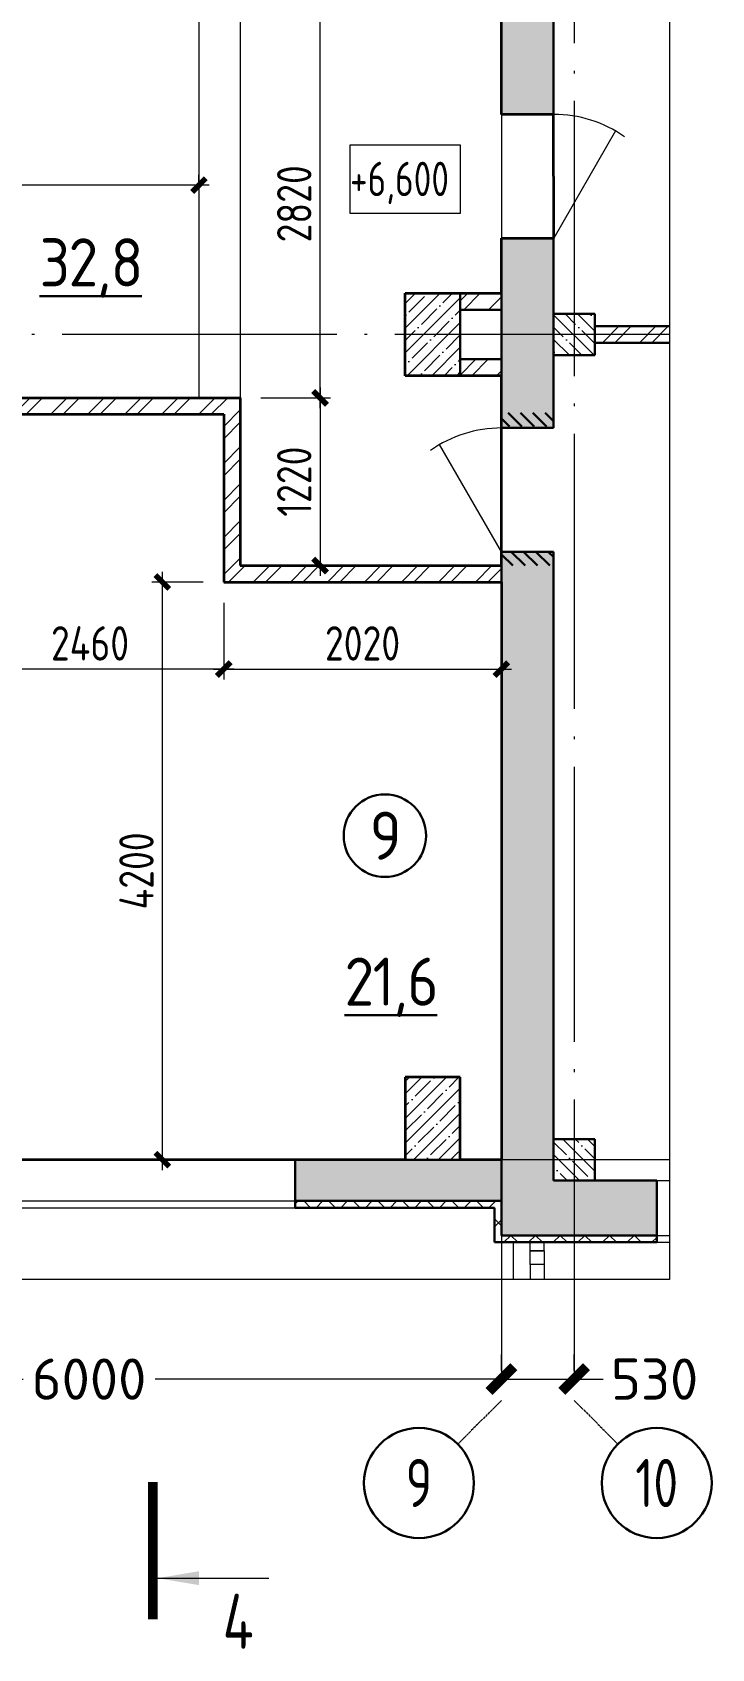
# Model space of a CAD drawing. Extents: x -965262 to 1142518, y -357520 to 71675.
# Drawn here: x 574893 to 579836, y -224910 to -213158 of the extents above; entities that cross this region are included whole.
import ezdxf

# ---------------------------------------------------------------- set-up
doc = ezdxf.new("R2010")
doc.units = 0
doc.header["$LTSCALE"] = 10
doc.linetypes.add('DOTE', pattern=[2.42, 2, -0.2, 0.02, -0.2])
doc.layers.get('0').update_dxf_attribs({"linetype": 'CONTINUOUS', "lineweight": 30})
doc.layers.get('Defpoints').update_dxf_attribs({"linetype": 'CONTINUOUS'})
doc.layers.add('DOTE', color=7, linetype='DOTE', lineweight=9)
doc.layers.add('полы', color=3, linetype='CONTINUOUS', lineweight=35)
doc.styles.add('GOST 2.304', font='isocpeur.ttf', dxfattribs={"width": 0.75, "height": 250})
doc.styles.add('GOST-2.304_Type-B', font='isocpeur.ttf', dxfattribs={"width": 0.9})
doc.styles.get("Standard").update_dxf_attribs({"font": 'isocpeur.ttf', "height": 300})
doc.styles.add('ГОСТ 2м', font='isocpeur.ttf', dxfattribs={"width": 0.8, "height": 250})
doc.dimstyles.get("Standard").update_dxf_attribs({"dimscale": 100, "dimtxt": 300, "dimasz": 1.8, "dimexe": 1.8, "dimexo": 0.625, "dimgap": 0.9, "dimtad": 0, "dimdec": 0, "dimzin": 0, "dimdsep": 46, "dimtxsty": 'Standard', "dimblk": 'ARCHTICK', "dimcen": 0.9, "dimclrd": 256, "dimclre": 256, "dimclrt": 256, "dimadec": 0, "dimazin": 0, "dimtfac": 1, "dimtdec": 0, "dimtofl": 0, "dimtmove": 0, "dimatfit": 3, "dimfxl": 1, "dimtolj": 1, "dimtzin": 0, "dimlwd": 15, "dimlwe": 15, "dimarcsym": 0})
doc.dimstyles.new('ГОСТ 2м', dxfattribs={"dimtxt": 250, "dimasz": 100, "dimexe": 75, "dimexo": 150, "dimgap": 62.5, "dimtad": 1, "dimdec": 0, "dimtxsty": 'ГОСТ 2м', "dimblk": 'ARCHTICK', "dimcen": 150, "dimdle": 75, "dimclrd": 256, "dimclre": 256, "dimclrt": 256, "dimadec": 0, "dimazin": 0, "dimtfac": 1, "dimtdec": 0, "dimtmove": 0, "dimatfit": 3, "dimldrblk": 'OBLIQUE', "dimfxl": 1, "dimlwd": 15, "dimlwe": 15, "dimarcsym": 0})
pattern_1 = [(135, (487763.99, -212475.13), (-89.80256, -89.80256), []), (135, (487763.99, -212385.33), (-89.80256, -89.80256), [158.75, -31.75, 0, -31.75])]
pattern_2 = [(45, (487763.99, -212475.13), (-89.80256, 89.80256), []), (45, (487853.79, -212475.13), (-89.80256, 89.80256), [158.75, -31.75, 0, -31.75])]
pattern_3 = [(135, (-258567.1, -302980.84), (-44.9012806, -44.9012806), [])]

# ---------------------------------------------------------------- blocks, each defined once
blk = doc.blocks.new('_ArchTick')
at = {"color": 0, "linetype": 'ByBlock', "lineweight": 0, "const_width": 0.4}
blk.add_lwpolyline([(-0.5, -0.5), (0.5, 0.5)], dxfattribs=at)
blk = doc.blocks.new('*D2001')
at = {"lineweight": 15, "transparency": 16777216}
for p, q in [((572306, -222887), (572306, -222770)), ((578306, -222887), (578306, -222770)), ((572306, -222950), (574826, -222950)), ((578306, -222950), (575786, -222950))]:
    blk.add_line(p, q, dxfattribs=at)
at = {"layer": 'Defpoints', "color": 0, "lineweight": 15, "transparency": 16777216}
for p in [(572306, -222950), (572306, -222950), (578306, -222950)]:
    blk.add_point(p, dxfattribs=at)
at = {"lineweight": 15, "transparency": 16777216, "xscale": 180, "yscale": 180, "zscale": 180, "rotation": 180}
blk.add_blockref('_ArchTick', (572306, -222950), dxfattribs=at)
at = {"lineweight": 15, "transparency": 16777216, "xscale": 180, "yscale": 180, "zscale": 180}
blk.add_blockref('_ArchTick', (578306, -222950), dxfattribs=at)
at = {"lineweight": 15, "transparency": 16777216, "insert": (575306, -222950), "char_height": 300, "attachment_point": 5}
blk.add_mtext('\\A1;6000', dxfattribs=at)
blk = doc.blocks.new('*D2002')
at = {"lineweight": 15, "transparency": 16777216}
for p, q in [((578306, -222887), (578306, -222770)), ((578836, -222887), (578836, -222770)), ((578306, -222950), (578836, -222950)), ((578836, -222950), (579046, -222950))]:
    blk.add_line(p, q, dxfattribs=at)
at = {"layer": 'Defpoints', "color": 0, "lineweight": 15, "transparency": 16777216}
for p in [(578306, -222950), (578306, -222950), (578836, -222950)]:
    blk.add_point(p, dxfattribs=at)
at = {"lineweight": 15, "transparency": 16777216, "xscale": 180, "yscale": 180, "zscale": 180, "rotation": 180}
blk.add_blockref('_ArchTick', (578306, -222950), dxfattribs=at)
at = {"lineweight": 15, "transparency": 16777216, "xscale": 180, "yscale": 180, "zscale": 180}
blk.add_blockref('_ArchTick', (578836, -222950), dxfattribs=at)
at = {"lineweight": 15, "transparency": 16777216, "insert": (579421, -222950), "char_height": 300, "attachment_point": 5}
blk.add_mtext('\\A1;530', dxfattribs=at)
blk = doc.blocks.new('*D2024')
at = {"lineweight": 15, "transparency": 16777216}
for p, q in [((572306, -214255), (572306, -214194)), ((576106, -214255), (576106, -214194)), ((576181, -214269), (572231, -214269))]:
    blk.add_line(p, q, dxfattribs=at)
at = {"layer": 'Defpoints', "color": 0, "lineweight": 15, "transparency": 16777216}
for p in [(572306, -214269), (572306, -214405), (576106, -214405, 1451)]:
    blk.add_point(p, dxfattribs=at)
at = {"lineweight": 15, "transparency": 16777216, "xscale": 100, "yscale": 100, "zscale": 100, "rotation": 180}
blk.add_blockref('_ArchTick', (572306, -214269), dxfattribs=at)
at = {"lineweight": 15, "transparency": 16777216, "xscale": 100, "yscale": 100, "zscale": 100}
blk.add_blockref('_ArchTick', (576106, -214269), dxfattribs=at)
at = {"lineweight": 15, "transparency": 16777216, "insert": (574206, -214082), "char_height": 250, "attachment_point": 5, "style": 'ГОСТ 2м'}
blk.add_mtext('3800', dxfattribs=at)
blk = doc.blocks.new('_Oblique')
at = {"color": 0, "linetype": 'ByBlock', "lineweight": -2}
blk.add_line((-0.5, -0.5), (0.5, 0.5), dxfattribs=at)
blk = doc.blocks.new('*D2076')
at = {"lineweight": 15, "transparency": 16777216}
for p, q in [((573826, -217305), (573826, -217863)), ((576286, -217305), (576286, -217863)), ((576361, -217788), (573751, -217788))]:
    blk.add_line(p, q, dxfattribs=at)
at = {"layer": 'Defpoints', "color": 0, "lineweight": 15, "transparency": 16777216}
for p in [(573826, -217155, 1451), (576286, -217155, 1451), (573826, -217788)]:
    blk.add_point(p, dxfattribs=at)
at = {"lineweight": 15, "transparency": 16777216, "xscale": 100, "yscale": 100, "zscale": 100, "rotation": 180}
blk.add_blockref('_ArchTick', (573826, -217788), dxfattribs=at)
at = {"lineweight": 15, "transparency": 16777216, "xscale": 100, "yscale": 100, "zscale": 100}
blk.add_blockref('_ArchTick', (576286, -217788), dxfattribs=at)
at = {"lineweight": 15, "transparency": 16777216, "insert": (575313, -217601), "char_height": 250, "attachment_point": 5, "style": 'ГОСТ 2м'}
blk.add_mtext('2460', dxfattribs=at)
blk = doc.blocks.new('*D2077')
at = {"lineweight": 15, "transparency": 16777216}
for p, q in [((576286, -217305), (576286, -217863)), ((578306, -217305), (578306, -217863)), ((576211, -217788), (578381, -217788))]:
    blk.add_line(p, q, dxfattribs=at)
at = {"layer": 'Defpoints', "color": 0, "lineweight": 15, "transparency": 16777216}
for p in [(576286, -217155, 1451), (578306, -217155, 1451), (578306, -217788)]:
    blk.add_point(p, dxfattribs=at)
at = {"lineweight": 15, "transparency": 16777216, "xscale": 100, "yscale": 100, "zscale": 100, "rotation": 180}
blk.add_blockref('_ArchTick', (576286, -217788), dxfattribs=at)
at = {"lineweight": 15, "transparency": 16777216, "xscale": 100, "yscale": 100, "zscale": 100}
blk.add_blockref('_ArchTick', (578306, -217788), dxfattribs=at)
at = {"lineweight": 15, "transparency": 16777216, "insert": (577296, -217601), "char_height": 250, "attachment_point": 5, "style": 'ГОСТ 2м'}
blk.add_mtext('2020', dxfattribs=at)
blk = doc.blocks.new('*D2078')
at = {"lineweight": 15, "transparency": 16777216}
for p, q in [((576136, -217155), (575764, -217155)), ((575839, -217080), (575839, -221430)), ((576136, -221355), (575764, -221355))]:
    blk.add_line(p, q, dxfattribs=at)
at = {"layer": 'Defpoints', "color": 0, "lineweight": 15, "transparency": 16777216}
for p in [(576286, -217155, 1451), (575839, -221355), (576286, -221355, 1421)]:
    blk.add_point(p, dxfattribs=at)
at = {"lineweight": 15, "transparency": 16777216, "xscale": 100, "yscale": 100, "zscale": 100}
for p, rotation in [((575839, -217155), 90), ((575839, -221355), 270)]:
    blk.add_blockref('_ArchTick', p, dxfattribs=dict(at, rotation=rotation))
at = {"lineweight": 15, "transparency": 16777216, "insert": (575651, -219255), "char_height": 250, "attachment_point": 5, "rotation": 90, "style": 'ГОСТ 2м'}
blk.add_mtext('4200', dxfattribs=at)
blk = doc.blocks.new('*D2172')
at = {"lineweight": 15, "transparency": 16777216}
for p, q in [((576987, -215891), (576987, -212920)), ((576556, -212995), (577062, -212995)), ((576556, -215816), (577062, -215816))]:
    blk.add_line(p, q, dxfattribs=at)
at = {"layer": 'Defpoints', "color": 0, "lineweight": 15, "transparency": 16777216}
for p in [(576406, -212995, 1451), (576987, -212995), (576406, -215816, 1451)]:
    blk.add_point(p, dxfattribs=at)
at = {"lineweight": 15, "transparency": 16777216, "xscale": 100, "yscale": 100, "zscale": 100}
for p, rotation in [((576987, -212995), 90), ((576987, -215816), 270)]:
    blk.add_blockref('_ArchTick', p, dxfattribs=dict(at, rotation=rotation))
at = {"lineweight": 15, "transparency": 16777216, "insert": (576799, -214405), "char_height": 250, "attachment_point": 5, "rotation": 90, "style": 'ГОСТ 2м'}
blk.add_mtext('2820', dxfattribs=at)
blk = doc.blocks.new('*D2173')
at = {"lineweight": 15, "transparency": 16777216}
for p, q in [((576987, -215740), (576987, -217110)), ((576556, -215815), (577062, -215815)), ((576556, -217035), (577062, -217035))]:
    blk.add_line(p, q, dxfattribs=at)
at = {"layer": 'Defpoints', "color": 0, "lineweight": 15, "transparency": 16777216}
for p in [(576406, -215815, 1451), (576406, -217035, 1451), (576987, -217035)]:
    blk.add_point(p, dxfattribs=at)
at = {"lineweight": 15, "transparency": 16777216, "xscale": 100, "yscale": 100, "zscale": 100}
for p, rotation in [((576987, -215815), 90), ((576987, -217035), 270)]:
    blk.add_blockref('_ArchTick', p, dxfattribs=dict(at, rotation=rotation))
at = {"lineweight": 15, "transparency": 16777216, "insert": (576799, -216425), "char_height": 250, "attachment_point": 5, "rotation": 90, "style": 'ГОСТ 2м'}
blk.add_mtext('1220', dxfattribs=at)

msp = doc.modelspace()

# ---------------------------------------------------------------- hatches: boundary and pattern name
at = {"lineweight": 15}
h = msp.add_hatch(dxfattribs=at)
h.set_pattern_fill('ANSI35', scale=40)
h.set_pattern_definition([(45, (-1948735.46, -16263.3), (-179.605122, 179.605122), []), (45, (-1948555.86, -16263.3), (-179.605122, 179.605122), [317.5, -63.5, 0, -63.5])])
h.paths.add_polyline_path([(578306.5, -213755.1), (578306.5, -196805.1), (579121.8, -196805.1), (579121.8, -197205.1), (578686.5, -197205.1), (578686.5, -213754.9)])
h.paths.add_polyline_path([(578306.5, -216034.7), (578686.8, -216034.7), (578686.8, -214654.9), (578306.5, -214654.9)])
h.paths.add_polyline_path([(578306.5, -221905.1), (578306.5, -216934.7), (578686.5, -216934.7), (578686.5, -221505.1), (579436.5, -221505.1), (579436.5, -221905.1)])
h = msp.add_hatch(dxfattribs=at)
h.set_pattern_fill('ANSI35', scale=40)
h.set_pattern_definition([(45, (574911.69, -197185.92), (-179.6051, 179.6051), []), (45, (575091.3, -197185.92), (-179.6051, 179.6051), [317.5, -63.5, 0, -63.5])])
h.paths.add_polyline_path([(576255.6, -197055.1), (573806.7, -197055.1), (573806.7, -197355.1), (576255.6, -197355.1)])
h.paths.add_polyline_path([(549806.7, -197055.1), (546806.7, -197055.1), (546806.7, -197355.1), (549806.7, -197355.1)])
h.paths.add_polyline_path([(555806.7, -197055.1), (552806.7, -197055.1), (552806.7, -197355.1), (555806.7, -197355.1)])
h.paths.add_polyline_path([(561806.7, -197055.1), (558806.7, -197055.1), (558806.7, -197355.1), (561806.7, -197355.1)])
h.paths.add_polyline_path([(567806.7, -197055.1), (564806.7, -197055.1), (564806.7, -197355.1), (567806.7, -197355.1)])
h.paths.add_polyline_path([(576255.6, -197055.1), (570806.7, -197055.1), (570806.7, -197355.1), (576255.6, -197355.1)])
h.paths.add_polyline_path([(578306.5, -197055.1), (577455.6, -197055.1), (577455.6, -197355.1), (578306.5, -197355.1)])
h.paths.add_polyline_path([(578306.5, -221455.1), (578306.5, -221355.1), (578006.5, -221355.1), (578006.5, -221355.1), (577606.5, -221355.1), (576806.5, -221355.1), (576806.5, -221655.1), (578306.5, -221655.1)])
h.paths.add_polyline_path([(573806.5, -221355.1), (573806.5, -221705.1), (570806.5, -221705.1), (570806.5, -221355.1)])
h.paths.add_polyline_path([(567806.5, -221355.1), (566506.5, -221355.1), (566506.5, -221355.1), (566106.5, -221355.1), (564806.5, -221355.1), (564806.5, -221655.1), (567806.5, -221655.1)])
h.paths.add_polyline_path([(561806.5, -221355.1), (560506.5, -221355.1), (560506.5, -221355.1), (560106.5, -221355.1), (558806.5, -221355.1), (558806.5, -221655.1), (561806.5, -221655.1)])
h.paths.add_polyline_path([(555806.5, -221355.1), (554506.5, -221355.1), (554506.5, -221355.1), (554106.5, -221355.1), (552806.5, -221355.1), (552806.5, -221655.1), (555806.5, -221655.1)])
h.paths.add_polyline_path([(549806.5, -221355.1), (548506.5, -221355.1), (548506.5, -221355.1), (548106.5, -221355.1), (546806.5, -221355.1), (546806.5, -221655.1), (549806.5, -221655.1)])
h.paths.add_polyline_path([(543806.5, -221355.1), (543006.5, -221355.1), (543006.5, -221355.1), (542606.5, -221355.1), (542306.5, -221539), (542306.5, -221655.1), (543806.5, -221655.1)])
h.paths.add_polyline_path([(542606.5, -211005.1), (542306.5, -211005.1), (542306.5, -211930.1), (542606.5, -211930.1), (542606.5, -211930.1)])
h.paths.add_polyline_path([(542606.5, -208155.1), (542306.5, -208155.1), (542306.5, -209805.1), (542606.5, -209805.1)])
h.paths.add_polyline_path([(542606.5, -206955.1), (542256.5, -206955.1), (542256.5, -205305.1), (542606.5, -205305.1)])
h.paths.add_polyline_path([(542606.5, -202455.1), (542306.5, -202455.1), (542306.5, -204105.1), (542606.5, -204105.1)])
h.paths.add_polyline_path([(542606.5, -199605.1), (542306.5, -199605.1), (542306.5, -201255.1), (542606.5, -201255.1)])
h.paths.add_polyline_path([(542306.5, -206955.1), (542256.5, -206955.1), (542256.5, -205305.1), (542306.5, -205305.1)])
h.paths.add_polyline_path([(542606.5, -221355.1), (542306.5, -221539), (542306.5, -219854.9), (542606.5, -219854.9)])
h.paths.add_polyline_path([(542306.5, -216854.9), (542306.5, -214930.1), (542606.5, -214930.1), (542606.5, -216854.9)])
h.paths.add_polyline_path([(542306.5, -198405.1), (542306.5, -197055.1), (543806.7, -197055.1), (543806.7, -197355.1), (542606.5, -197356), (542606.5, -198405.1)])
h.paths.add_polyline_path([(570806.5, -221655.1), (573806.5, -221655.1), (573806.5, -221705.1), (570806.5, -221705.1)])
h = msp.add_hatch(dxfattribs=at)
h.set_pattern_fill('ANSI32', scale=20)
h.set_pattern_definition([(45, (1288949.53, -215134.9), (-134.70384, 134.70384), []), (45, (1289039.33, -215134.9), (-134.70384, 134.70384), [])])
h.paths.add_polyline_path([(548506.5, -211145.1), (547106, -211145.1), (547106, -211015.1), (546986, -211015.1), (546986, -211145.1), (542606.5, -211145.1), (542606.5, -211265.1), (548256.5, -211265.1), (548256.5, -211525.1), (548506.5, -211525.1)], flags=17)
h.paths.add_polyline_path([(548506.5, -211145.1), (547106.5, -211145.1), (547106.5, -211015.1), (546986.5, -211015.1), (546986.5, -211145.1), (542606.5, -211145.1), (542606.5, -211265.1), (548256.5, -211265.1), (548256.5, -211525.1), (548506.5, -211525.1)], flags=16)
h.paths.add_polyline_path([(569496.5, -207755.1), (569366.5, -207755.1), (569366.5, -207885.1), (569496.5, -207885.1)], flags=17)
h.paths.add_polyline_path([(569496.5, -207755.1), (569366.5, -207755.1), (569366.5, -207885.1), (569496.5, -207885.1)], flags=16)
h.paths.add_polyline_path([(573826.5, -218835.1), (573706.5, -218835.1), (573706.5, -219125.1), (573826.5, -219125.1)], flags=17)
h.paths.add_polyline_path([(543006.5, -203175.1), (543006.5, -203055.1), (545556, -203055.2), (545556, -203175.1), (545426, -203175.1), (545426, -204225.1), (545306, -204225.1), (545306.1, -203175.1), (543006.5, -203175.1)])
h.paths.add_polyline_path([(546986, -203305.2), (546986, -203175.1), (546466, -203175.1), (546466, -203055.1), (546986, -203055.1), (546986, -199255.1), (547106, -199257.7), (547106, -199385.1), (547236, -199385.1), (547236, -199505.1), (547106, -199505.1), (547106, -203305.2), (546986, -203305.2)])
h.paths.add_polyline_path([(546986, -204225.1), (546986, -203845.2), (547106, -203845.2), (547106, -204225.1)])
h.paths.add_polyline_path([(546986, -205514.9), (546986, -205135.1), (547106, -205135.1), (547106, -205514.9), (546986, -205514.9)])
h.paths.add_polyline_path([(542606.5, -206305.1), (542606.5, -206185.2), (545306, -206185.2), (545306, -205135.1), (545426, -205135.1), (545426, -206185), (545556, -206185.1), (545556, -206305.1), (542606.5, -206305.1)])
h.paths.add_polyline_path([(546986.1, -206435.1), (546986, -206305.1), (546466.3, -206305.1), (546466.3, -206185.1), (546986, -206185.1), (546986, -206054.9), (547106, -206054.9), (547106, -206435.1), (546986, -206435.1)])
h.paths.add_polyline_path([(546856, -208915), (546856, -208535), (547106, -208535), (547106, -208915)])
h.paths.add_polyline_path([(542606.5, -211265.1), (542606.5, -211145.1), (546986.9, -211145.1), (546986.9, -211015.1), (547106, -211014.8), (547107, -211145.1), (548506.5, -211145.1), (548506.5, -211525.1), (548256.5, -211525.1), (548256.5, -211265.1), (542606.5, -211265.1)])
h.paths.add_polyline_path([(543006, -215255.1), (543006.5, -215135.1), (548106.5, -215135.1), (548106.5, -215255.1), (543006.5, -215255.1)])
h.paths.add_polyline_path([(548256.5, -215055.1), (548256.5, -214535.1), (548506.5, -214535.1), (548506.5, -215055.1)])
h.paths.add_polyline_path([(546986, -198055.1), (546986, -197355.1), (547106, -197355.1), (547106, -198055.1)])
h.paths.add_polyline_path([(548146, -199505.1), (548146, -199385.1), (548561.5, -199385.1), (548561.5, -199505.1)])
h.paths.add_polyline_path([(551051.5, -199505.1), (551051.5, -199385.1), (551558.9, -199385.1), (551561.4, -199505.1)])
h.paths.add_polyline_path([(554051.5, -199505.1), (554051.5, -199385.1), (554561.4, -199385.1), (554561.4, -199505.1)])
h.paths.add_polyline_path([(557051.5, -199505.1), (557051.5, -199385.1), (557561.4, -199385.1), (557561.4, -199505.1)])
h.paths.add_polyline_path([(560051.5, -199505.1), (560051.5, -199385.1), (560561.4, -199385.1), (560561.4, -199505.1)])
h.paths.add_polyline_path([(563051.5, -199505.1), (563051.5, -199385.1), (563561.4, -199385.1), (563561.4, -199505.1)])
h.paths.add_polyline_path([(566051.5, -199505.1), (566051.5, -199385.1), (566561.4, -199385.1), (566561.4, -199505.1)])
h.paths.add_polyline_path([(569116.5, -199505.1), (569116.5, -199385.1), (569496.5, -199385.1), (569496.5, -199505.1), (569366.5, -199505.1), (569366.5, -199765.1), (569246.5, -199765.1), (569246.5, -199505.1)])
h.paths.add_polyline_path([(572051.5, -199505.1), (572051.5, -199385.1), (572561.4, -199385.1), (572561.4, -199505.1)])
h.paths.add_polyline_path([(575116.5, -199505.1), (575116.5, -199385.1), (578306.5, -199385.1), (578306.5, -199505.1)])
h.paths.add_polyline_path([(569246.5, -202260.1), (569246.5, -201880.1), (569496.5, -201880.1), (569496.5, -202260.1)])
h.paths.add_polyline_path([(569246.5, -204755.1), (569246.5, -204375.1), (569496.5, -204375.1), (569496.5, -204755.1)])
h.paths.add_polyline_path([(569246.5, -208135.1), (569246.5, -207755.1), (569496.5, -207755.1), (569496.5, -208005.1), (569366.5, -208005.1), (569366.5, -208135.1)])
h.paths.add_polyline_path([(570546.5, -208005.1), (570546.5, -207885.1), (570926.5, -207885.1), (570926.5, -208005.1)])
h.paths.add_polyline_path([(571976.5, -208005.1), (571976.5, -207885.1), (572226.5, -207885.1), (572226.5, -209055.1), (572106.5, -209055.1), (572106.5, -208005.1)])
h.paths.add_polyline_path([(572506.5, -209655.1), (572506.5, -209535.1), (577606.5, -209535.1), (577606.5, -209655.1)])
h.paths.add_polyline_path([(578006.5, -209655.1), (578006.5, -209535.1), (578306.5, -209535.1), (578306.5, -209655.1)])
h.paths.add_polyline_path([(571976.5, -212995.1), (571976.5, -212875.1), (572106.5, -212875.1), (572106.5, -211720.1), (572226.5, -211720.1), (572226.5, -212875.1), (578306.5, -212875.1), (578306.5, -212995.1)])
h.paths.add_polyline_path([(572106.5, -210810.1), (572106.5, -209655.1), (572226.5, -209655.1), (572226.5, -210810.1)])
h.paths.add_polyline_path([(569246.5, -210630.1), (569246.5, -210250.1), (569496.5, -210250.1), (569496.5, -210630.1)])
h.paths.add_polyline_path([(569246.5, -212995.1), (569246.5, -212745.1), (569366.5, -212745.1), (569366.5, -212875.1), (571066.5, -212875.1), (571066.5, -212995.1)])
h.paths.add_polyline_path([(578006.5, -215175.1), (578006.5, -215055.1), (578306.5, -215055.1), (578306.5, -215175.1), (578006.5, -215175.1)])
h.paths.add_polyline_path([(578006.5, -215655.1), (578006.5, -215535.1), (578306.5, -215535.1), (578306.5, -215655.1), (578006.5, -215655.1)])
h.paths.add_polyline_path([(573706.5, -219125.1), (573706.5, -215815.1), (576406.5, -215815.1), (576406.5, -217035.1), (578306.5, -217035.1), (578306.5, -217155.1), (576286.5, -217155.1), (576286.5, -215935.1), (573826.5, -215935.1), (573826.5, -219125.1)])
h.paths.add_polyline_path([(571726.1, -220285.1), (571726, -220165.1), (573706.5, -220165.1), (573706.5, -220035.1), (573826.5, -220035.1), (573826.5, -220285.1), (571726, -220285.1)])
h.paths.add_polyline_path([(571606.1, -221355.1), (571606.1, -220545.1), (571726.1, -220545.1), (571726.1, -221355.1)])
h.paths.add_polyline_path([(546986.9, -211145.1), (546986.5, -211145.1), (546986.5, -211015.1), (546986.9, -211015.1)], flags=16)
h.paths.add_polyline_path([(547107, -211145.1), (547106.5, -211145.1), (547106.5, -211015.1), (547107, -211015.1)], flags=16)
h.paths.add_polyline_path([(573826.5, -218835.1), (573706.5, -218835.1), (573706.5, -218825.1), (573826.5, -218825.1)], flags=17)
h = msp.add_hatch(dxfattribs=at)
h.set_pattern_fill('ANSI32', scale=20)
h.set_pattern_definition([(45, (579292.64, -206273.39), (-134.704, 134.704), []), (45, (579382.44, -206273.39), (-134.704, 134.704), [])])
h.paths.add_polyline_path([(579530.1, -206205.1), (579396.1, -206205.1), (579030.1, -206296.6), (579144.1, -206325.1), (579530.1, -206325.1)], flags=17)
h.paths.add_polyline_path([(578936.5, -210825.1), (578936.5, -210945.1)], flags=17)
h.paths.add_polyline_path([(579530.1, -215355.1), (579530.1, -215415.1)], flags=17)
h.paths.add_polyline_path([(579530.1, -215295.1), (579530.1, -215355.1)], flags=17)
h.paths.add_polyline_path([(579530.1, -215415.1), (578986.5, -215415.1), (578986.5, -215295.1), (579530.1, -215295.1)])
h.paths.add_polyline_path([(578936.5, -210945.1), (578686.5, -210945.1), (578686.5, -210825.1), (578936.5, -210825.1)])
h.paths.add_polyline_path([(578936.5, -210945.1), (578936.5, -210825.1)], flags=17)
h.paths.add_polyline_path([(579530.1, -206325.1), (578686.5, -206325.1), (578686.5, -206205.1), (579530.1, -206205.1)])
h.paths.add_polyline_path([(579530.1, -202095.1), (578686.5, -202095.1), (578686.5, -201975.1), (579530.1, -201975.1)])
h = msp.add_hatch(dxfattribs=at)
h.set_pattern_fill('ANSI35', scale=20, style=0)
h.set_pattern_definition(pattern_2)
h.paths.add_polyline_path([(578006.5, -215055.1), (577606.5, -215055.1), (577606.5, -215655.1), (578006.5, -215655.1)])
h = msp.add_hatch(dxfattribs=at)
h.set_pattern_fill('ANSI35', scale=20, angle=90, style=0)
h.set_pattern_definition(pattern_1)
h.paths.add_polyline_path([(578836.5, -215205.1), (578686.5, -215205.1), (578686.5, -215355.1), (578836.5, -215355.1)])
h.paths.add_polyline_path([(578836.5, -215355.1), (578686.5, -215355.1), (578686.5, -215505.1), (578836.5, -215505.1)])
h.paths.add_polyline_path([(578986.5, -215355.1), (578836.5, -215355.1), (578836.5, -215505.1), (578986.5, -215505.1)])
h.paths.add_polyline_path([(578986.5, -215205.1), (578836.5, -215205.1), (578836.5, -215355.1), (578986.5, -215355.1)])
h = msp.add_hatch()
h.set_pattern_fill('ANSI31', scale=20, angle=90)
h.set_pattern_definition(pattern_3)
h.paths.add_polyline_path([(578386.8, -215925.1), (578686.8, -215925.1), (578686.8, -216025.1), (578386.8, -216025.1)])
h.paths.add_polyline_path([(578306.8, -215925.1), (578386.8, -215925.1), (578386.8, -216025.1), (578306.8, -216025.1)])
h = msp.add_hatch()
h.set_pattern_fill('ANSI31', scale=20, angle=90)
h.set_pattern_definition(pattern_3)
h.paths.add_polyline_path([(578387.2, -216935.3), (578687.2, -216935.3), (578687.2, -217035.3), (578387.2, -217035.3)])
h.paths.add_polyline_path([(578307.2, -216935.3), (578387.2, -216935.3), (578387.2, -217035.3), (578307.2, -217035.3)])
h = msp.add_hatch(dxfattribs=at)
h.set_pattern_fill('ANSI35', scale=20, style=0)
h.set_pattern_definition(pattern_2)
h.paths.add_polyline_path([(578006.5, -220755.1), (577606.5, -220755.1), (577606.5, -221355.1), (578006.5, -221355.1)])
h = msp.add_hatch(dxfattribs=at)
h.set_pattern_fill('ANSI35', scale=20, angle=90, style=0)
h.set_pattern_definition(pattern_1)
h.paths.add_polyline_path([(578836.5, -221205.1), (578686.5, -221205.1), (578686.5, -221355.1), (578836.5, -221355.1)])
h.paths.add_polyline_path([(578836.5, -221355.1), (578686.5, -221355.1), (578686.5, -221505.1), (578836.5, -221505.1)])
h.paths.add_polyline_path([(578986.5, -221355.1), (578836.5, -221355.1), (578836.5, -221505.1), (578986.5, -221505.1)])
h.paths.add_polyline_path([(578986.5, -221205.1), (578836.5, -221205.1), (578836.5, -221355.1), (578986.5, -221355.1)])
h = msp.add_hatch(dxfattribs=at)
h.set_pattern_fill('ANSI37', scale=40, angle=90)
h.set_pattern_definition([(135, (487763.99, -212475.13), (-89.80256, -89.80256), []), (225, (487763.99, -212475.13), (89.80256, -89.80256), [])])
h.paths.add_polyline_path([(578306.5, -221655.1), (576806.5, -221655.1), (576806.5, -221705.1), (578256.5, -221705.1), (578256.5, -221955.1), (579436.5, -221955.1), (579436.5, -221905.1), (578306.5, -221905.1)])

# ---------------------------------------------------------------- linework, layer by layer
at = {"color": 7, "lineweight": 30}
for p, q in [((578306.5, -196805.1, 11253.1), (578306.5, -213755.1, 11253.1)), ((578686.5, -213754.9, 11253.1), (578686.5, -197205.1, 11253.1)), ((578306.5, -214655.1, 11253.1), (578306.5, -216034.7, 11253.1)), ((578686.5, -216034.7, 11253.1), (578686.5, -214654.9, 11253.1)), ((577606.5, -215055.1, 11253.1), (577606.5, -215655.1, 11253.1)), ((578006.5, -215055.1, 11253.1), (577606.5, -215055.1, 11253.1)), ((578006.5, -215655.1, 11253.1), (578006.5, -215055.1, 11253.1)), ((578686.5, -215205.1, 11253.1), (578686.5, -215505.1, 11253.1)), ((578986.5, -215205.1, 11253.1), (578686.5, -215205.1, 11253.1)), ((578986.5, -215505.1, 11253.1), (578986.5, -215205.1, 11253.1)), ((578686.5, -215505.1, 11253.1), (578986.5, -215505.1, 11253.1)), ((577606.5, -215655.1, 11253.1), (578006.5, -215655.1, 11253.1)), ((578306.5, -216934.7, 11253.1), (578306.5, -221905.1, 11253.1)), ((578686.5, -221505.1, 11253.1), (578686.5, -216934.7, 11253.1)), ((577606.5, -220755.1, 11253.1), (577606.5, -221355.1, 11253.1)), ((578006.5, -220755.1, 11253.1), (577606.5, -220755.1, 11253.1)), ((578006.5, -221355.1, 11253.1), (578006.5, -220755.1, 11253.1)), ((578686.5, -221205.1, 11253.1), (578686.5, -221505.1, 11253.1)), ((578986.5, -221205.1, 11253.1), (578686.5, -221205.1, 11253.1)), ((578986.5, -221505.1, 11253.1), (578986.5, -221205.1, 11253.1)), ((577606.5, -221355.1, 11253.1), (578006.5, -221355.1, 11253.1)), ((578686.5, -221505.1, 11253.1), (578986.5, -221505.1, 11253.1)), ((579436.5, -221505.1, 11253.1), (578686.5, -221505.1, 11253.1)), ((579436.5, -221955.1, 13061.6), (579436.5, -221505.1, 11253.1)), ((578306.5, -221905.1, 11253.1), (579436.5, -221905.1, 11253.1))]:
    msp.add_line(p, q, dxfattribs=at)
at = {"color": 5, "lineweight": 15, "ltscale": 10, "extrusion": (1, 0, 0)}
msp.add_line((579530.1, -202671.6, 13061.6), (579530.1, -222225.9, 13061.6), dxfattribs=at)
at = {"color": 7, "lineweight": 15}
for p, q in [((576106, -212995.1, 11253.1), (576106, -215815.6, 11253.1)), ((576406, -212995.1, 11253.1), (576406, -215815.6, 11253.1)), ((579136.6, -213875.3, 11253.1), (578686.8, -214654.9, 11253.1)), ((577205.2, -213975.1, 14512.9), (578005.2, -213975.1, 14512.9)), ((577205.2, -214475.1, 14512.9), (577205.2, -213975.1, 14512.9)), ((578005.2, -213975.1, 14512.9), (578005.2, -214475.1, 14512.9)), ((578005.2, -214475.1, 14512.9), (577205.2, -214475.1, 14512.9)), ((576406, -214795.7, 11253.1), (576406, -215193.7, 11253.1)), ((578306.5, -216934.7, 11253.1), (577856.5, -216155.3, 11253.1)), ((573806.5, -221355.1, 11223.1), (576806.5, -221355.1, 11223.1)), ((579436.5, -221505.1, 11253.1), (579530.1, -221505.1, 11253.1)), ((573806.5, -221655.1, 11223.1), (576806.5, -221655.1, 11223.1)), ((573806.5, -221705.1, 11223.1), (576806.5, -221705.1, 11223.1)), ((578391.5, -221955.1, 16181.1), (578391.5, -222225.9, 16181.1)), ((578516.5, -222017.1, 16181.1), (578516.5, -221955.1, 16181.1)), ((578616.5, -222017.1, 16181.1), (578616.5, -221955.1, 16181.1)), ((579436.5, -221905.1, 11253.1), (579530.1, -221905.1, 11253.1)), ((579436.5, -221955.1, 13061.6), (579530.1, -221955.1, 13061.6)), ((578516.5, -222017.1, 16181.1), (578518.8, -222017.1, 16181.1)), ((578516.5, -222117.1, 16181.1), (578516.5, -222017.1, 16181.1)), ((578518.8, -222017.1, 16181.1), (578614.2, -222017.1, 16181.1)), ((578518.8, -222017.1, 16181.1), (578518.8, -222017.2, 16181.1)), ((578614.2, -222017.2, 16181.1), (578518.8, -222017.2, 16181.1)), ((578586.9, -222017.1, 16181.1), (578586.9, -222017.2, 16181.1)), ((578596.1, -222017.1, 16181.1), (578596.1, -222017.2, 16181.1)), ((578616.5, -222017.1, 16181.1), (578614.2, -222017.1, 16181.1)), ((578614.2, -222017.1, 16181.1), (578614.2, -222017.2, 16181.1)), ((578616.5, -222017.1, 16181.1), (578616.5, -222117.1, 16181.1)), ((578616.5, -222117.1, 16181.1), (578516.5, -222117.1, 16181.1)), ((578516.5, -222117.1, 16181.1), (578516.5, -222225.9, 16181.1)), ((578616.5, -222117.1, 16181.1), (578616.5, -222225.9, 16181.1))]:
    msp.add_line(p, q, dxfattribs=at)
at = {"color": 7}
for p, q in [((578306.5, -213755.1, 11253.1), (578686.5, -213754.9, 11253.1)), ((578306.5, -214655.1, 11253.1), (578686.5, -214654.9, 11253.1)), ((578006.5, -215055.1, 11253.1), (578306.5, -215055.1, 11253.1)), ((578006.5, -215175.1, 11253.1), (578006.5, -215055.1, 11253.1)), ((578306.5, -215055.1, 11253.1), (578306.5, -215175.1, 11253.1)), ((578306.5, -215175.1, 11253.1), (578006.5, -215175.1, 11253.1)), ((578006.5, -215175.1, 11253.1), (578006.5, -215175.1, 11253.1)), ((579530.1, -215295.1, 11253.1), (578986.5, -215295.1, 11253.1)), ((578986.5, -215295.1, 11253.1), (578986.5, -215415.1, 11253.1)), ((579530.1, -215415.1, 11253.1), (578986.5, -215415.1, 11253.1)), ((578006.5, -215535.1, 11253.1), (578306.5, -215535.1, 11253.1)), ((578006.5, -215655.1, 11253.1), (578006.5, -215535.1, 11253.1)), ((578306.5, -215535.1, 11253.1), (578306.5, -215655.1, 11253.1)), ((578306.5, -215655.1, 11253.1), (578006.5, -215655.1, 11253.1)), ((578006.5, -215655.1, 11253.1), (578006.5, -215655.1, 11253.1)), ((573706.5, -215815.1, 11253.1), (576406.5, -215815.1, 11253.1)), ((576406.5, -215815.1, 11253.1), (576406.5, -217035.1, 11253.1)), ((576286.5, -215935.1, 11253.1), (573826.5, -215935.1, 11253.1)), ((576286.5, -217155.1, 11253.1), (576286.5, -215935.1, 11253.1)), ((578306.5, -216034.7, 11253.1), (578686.5, -216034.7, 11253.1)), ((578306.5, -216934.7, 11253.1), (578686.5, -216934.7, 11253.1)), ((576406.5, -217035.1, 11253.1), (578306.5, -217035.1, 11253.1)), ((578306.5, -217035.1, 11253.1), (578306.5, -217155.1, 11253.1)), ((578306.5, -217155.1, 11253.1), (576286.5, -217155.1, 11253.1)), ((576806.5, -221355.1, 11223.1), (576806.5, -221705.1, 11223.1)), ((578306.5, -221355.1, 11223.1), (576806.5, -221355.1, 11223.1)), ((576806.5, -221655.1, 11223.1), (578306.5, -221655.1, 11223.1)), ((576806.5, -221705.1, 11223.1), (578256.5, -221705.1, 11223.1)), ((578256.5, -221955.1, 13061.6), (578256.5, -221705.1, 11223.1)), ((578256.5, -221955.1, 13061.6), (579436.5, -221955.1, 13061.6))]:
    msp.add_line(p, q, dxfattribs=at)
at = {"color": 7, "lineweight": 0, "ltscale": 100}
msp.add_line((578306.5, -221455.1, 11253.1), (578306.5, -221905.1, 11253.1), dxfattribs=at)
at = {"color": 5, "lineweight": 15, "ltscale": 10, "extrusion": (-1.83697e-16, -1, 0)}
msp.add_line((579530.1, -222225.9, 13061.6), (560382.5, -222225.9, 13061.6), dxfattribs=at)
at = {"color": 5, "lineweight": 15, "ltscale": 100}
msp.add_line((575804.4, -224397.4, -4711.1), (576614.4, -224397.4, -4711.1), dxfattribs=at)
at = {"color": 5, "lineweight": 15, "ltscale": 100, "const_width": 70, "elevation": -4711.1}
msp.add_lwpolyline([(575769.4, -224697.4), (575769.4, -223697.4)], dxfattribs=at)
at = {"color": 7}
msp.add_circle((577458.7, -218999, 9444.6), 300, dxfattribs=at)
at = {"color": 7, "lineweight": 15}
for centre, radius, start, end in [((578686.8, -214654.9, 11253.1), 900.1, 55.0207, 90.0207), ((578306.5, -216934.7, 11253.1), 900, 90, 125)]:
    msp.add_arc(centre, radius, start, end, dxfattribs=at)
at = {"color": 5, "lineweight": 15, "ltscale": 100}
msp.add_solid([(575804.4, -224397.4, -4711.1), (576104.9, -224447.7, -4711.1), (576104.9, -224347.1, -4711.1)], dxfattribs=at)
at = {"layer": 'DOTE', "color": 7, "ltscale": 100, "extrusion": (0, -1, 0)}
for p, q in [((578306.5, -184617.3, 9801.8), (578306.5, -223105.4, 9801.8)), ((578836.5, -184617.3, 9801.8), (578836.5, -223105.4, 9801.8))]:
    msp.add_line(p, q, dxfattribs=at)
at = {"layer": 'DOTE', "color": 7, "ltscale": 100}
for p, q in [((579530.1, -215355.1, 9801.8), (540558.2, -215355.1, 9801.8)), ((579530.1, -221355.1, 9801.8), (540558.2, -221355.1, 9801.8))]:
    msp.add_line(p, q, dxfattribs=at)
at = {"layer": 'DOTE', "color": 7}
for p, q in [((578306.5, -223105.4, 9801.8), (577989.3, -223422.6, 9801.8)), ((578836.5, -223105.4, 9801.8), (579153.6, -223422.6, 9801.8))]:
    msp.add_line(p, q, dxfattribs=at)
at = {"layer": 'DOTE', "color": 7, "linetype": 'Continuous', "lineweight": 30}
for centre in [(577706.5, -223705.4, 9801.8), (579436.5, -223705.4, 9801.8)]:
    msp.add_circle(centre, 400, dxfattribs=at)
at = {"layer": 'полы'}
for p, q in [((578306.5, -213755.1, 11253.1), (578306.5, -212995.1, 11253.1)), ((578686.4, -213754.9, 11253.1), (578306.5, -213755.1, 11253.1)), ((578686.8, -214654.9, 11253.1), (578686.4, -213754.9, 11253.1)), ((578306.3, -214655.1, 11253.1), (578686.8, -214654.9, 11253.1)), ((578306.5, -215055.1, 11253.1), (578306.3, -214655.1, 11253.1)), ((577606.5, -215655.1, 11253.1), (577606.5, -215055.1, 11253.1)), ((577606.5, -215055.1, 11253.1), (578306.5, -215055.1, 11253.1)), ((578306.5, -215655.1, 11253.1), (577606.5, -215655.1, 11253.1)), ((578306.5, -217035.1, 11253.1), (578306.5, -215655.1, 11253.1)), ((573706.5, -215815.1, 11253.1), (576406.5, -215815.1, 11253.1)), ((576406.5, -215815.1, 11253.1), (576406.5, -217035.1, 11253.1)), ((573826.5, -215935.1, 11253.1), (576286.5, -215935.1, 11253.1)), ((576286.5, -215935.1, 11253.1), (576286.5, -217155.1, 11253.1)), ((576406.5, -217035.1, 11253.1), (578306.5, -217035.1, 11253.1)), ((576286.5, -217155.1, 11253.1), (578306.5, -217155.1, 11253.1)), ((578306.5, -217155.1, 11253.1), (578306.5, -221355.1, 11223.1)), ((578006.5, -220755.1, 11253.1), (577606.5, -220755.1, 11253.1)), ((577606.5, -220755.1, 11253.1), (577606.5, -221355.1, 9801.8)), ((578006.5, -221355.1, 11253.1), (578006.5, -220755.1, 11253.1)), ((577606.5, -221355.1, 9801.8), (572506.5, -221355.1, 11253.1)), ((578306.5, -221355.1, 11223.1), (578006.5, -221355.1, 11253.1))]:
    msp.add_line(p, q, dxfattribs=at)

# ---------------------------------------------------------------- texts
at = {"color": 7, "lineweight": 0, "style": 'GOST 2.304', "width": 0.75}
msp.add_text('+6,600', height=250, dxfattribs=at).set_placement((577204.8, -214349.1, 14512.9))
at = {"color": 5, "lineweight": 15, "ltscale": 100, "style": 'GOST 2.304', "width": 0.75}
msp.add_text('4', height=400, dxfattribs=at).set_placement((576278.3, -224910.8, -4711.1))
at = {"color": 7, "char_height": 350, "attachment_point": 5, "style": 'GOST-2.304_Type-B'}
for s, insert, width in [('{\\fISOCPEUR|b0|i0|c0|p34;\\T0.95;\\L32,8}', (575317.9, -214871.5, 10895.9), 2000), ('{\\fISOCPEUR|b0|i0|c0|p34;\\T0.95;9}', (577458.7, -218999, 14155.7), 800), ('{\\T0.95;\\L21,6}', (577501.5, -220100.9, 10895.9), 2000)]:
    msp.add_mtext(s, dxfattribs=dict(at, insert=insert, width=width))
at = {"layer": 'DOTE', "color": 7, "linetype": 'Continuous', "lineweight": 30, "ltscale": 100, "char_height": 350, "width": 800, "attachment_point": 5, "style": 'GOST 2.304'}
for s, insert in [('9', (577706.5, -223705.4, 9801.8)), ('10', (579436.5, -223705.4, 9801.8))]:
    msp.add_mtext(s, dxfattribs=dict(at, insert=insert))

# ---------------------------------------------------------------- dimensions: what is measured, and where the dimension line sits
at = {"lineweight": 15}
for base, p1, p2, picture, middle in [((576986.9517, -212995.1324, 9801.825), (576406.0384, -215815.6088, 11253.115), (576406.0384, -212995.1324, 11253.115), '*D2172', (576799.4517, -214405.3706, 9801.825)), ((576987, -217035.1, 9801.8), (576406.5, -215815.1, 11253.1), (576406.5, -217035.1, 11253.1), '*D2173', (576799.5, -216425.1, 9801.8)), ((575838.7, -221355.1, 9801.8), (576286.5, -217155.1, 11253.1), (576286.5, -221355.1, 11223.1), '*D2078', (575651.2, -219255.1, 9801.8))]:
    dim = msp.add_linear_dim(base=base, p1=p1, p2=p2, angle=90, dimstyle='ГОСТ 2м', dxfattribs=at)
    dim.commit()
    dim.dimension.update_dxf_attribs({"geometry": picture, "text_midpoint": middle})
for base, p1, p2, picture, middle in [((572306.4803, -214269.0799, 9801.825), (576106.0384, -214405.3706, 11253.115), (572306.4803, -214405.3706, 9801.825), '*D2024', (574206.2593, -214081.5799, 9801.825)), ((578306.5, -217788.3, 9801.8), (576286.5, -217155.1, 11253.1), (578306.5, -217155.1, 11253.1), '*D2077', (577296.5, -217600.8, 9801.8))]:
    dim = msp.add_linear_dim(base=base, p1=p1, p2=p2, dimstyle='ГОСТ 2м', dxfattribs=at)
    dim.commit()
    dim.dimension.update_dxf_attribs({"geometry": picture, "text_midpoint": middle})
dim = msp.add_linear_dim(base=(573826.5, -217788.3, 9801.8), p1=(576286.5, -217155.1, 11253.1), p2=(573826.5, -217155.1, 11253.1), dimstyle='ГОСТ 2м', dxfattribs=at)
dim.commit()
dim.dimension.update_dxf_attribs({"geometry": '*D2076', "text_midpoint": (575312.7, -217788.3, 9801.8), "dimtype": 160})
at = {"color": 7, "lineweight": 15}
dim = msp.add_linear_dim(base=(572306.5, -222949.7, 11253.1), p1=(578306.5, -222949.7, 11253.1), p2=(572306.5, -222949.7, 11253.1), dimstyle='Standard', dxfattribs=at)
dim.commit()
dim.dimension.update_dxf_attribs({"geometry": '*D2001', "text_midpoint": (575306.5, -222949.7, 11253.1)})
dim = msp.add_linear_dim(base=(578306.5, -222949.7, 11253.1), p1=(578836.5, -222949.7, 11253.1), p2=(578306.5, -222949.7, 11253.1), dimstyle='Standard', dxfattribs=at)
dim.commit()
dim.dimension.update_dxf_attribs({"geometry": '*D2002', "text_midpoint": (579421.5, -222949.7, 11253.1), "dimtype": 160})

doc.saveas('drawing.dxf')
